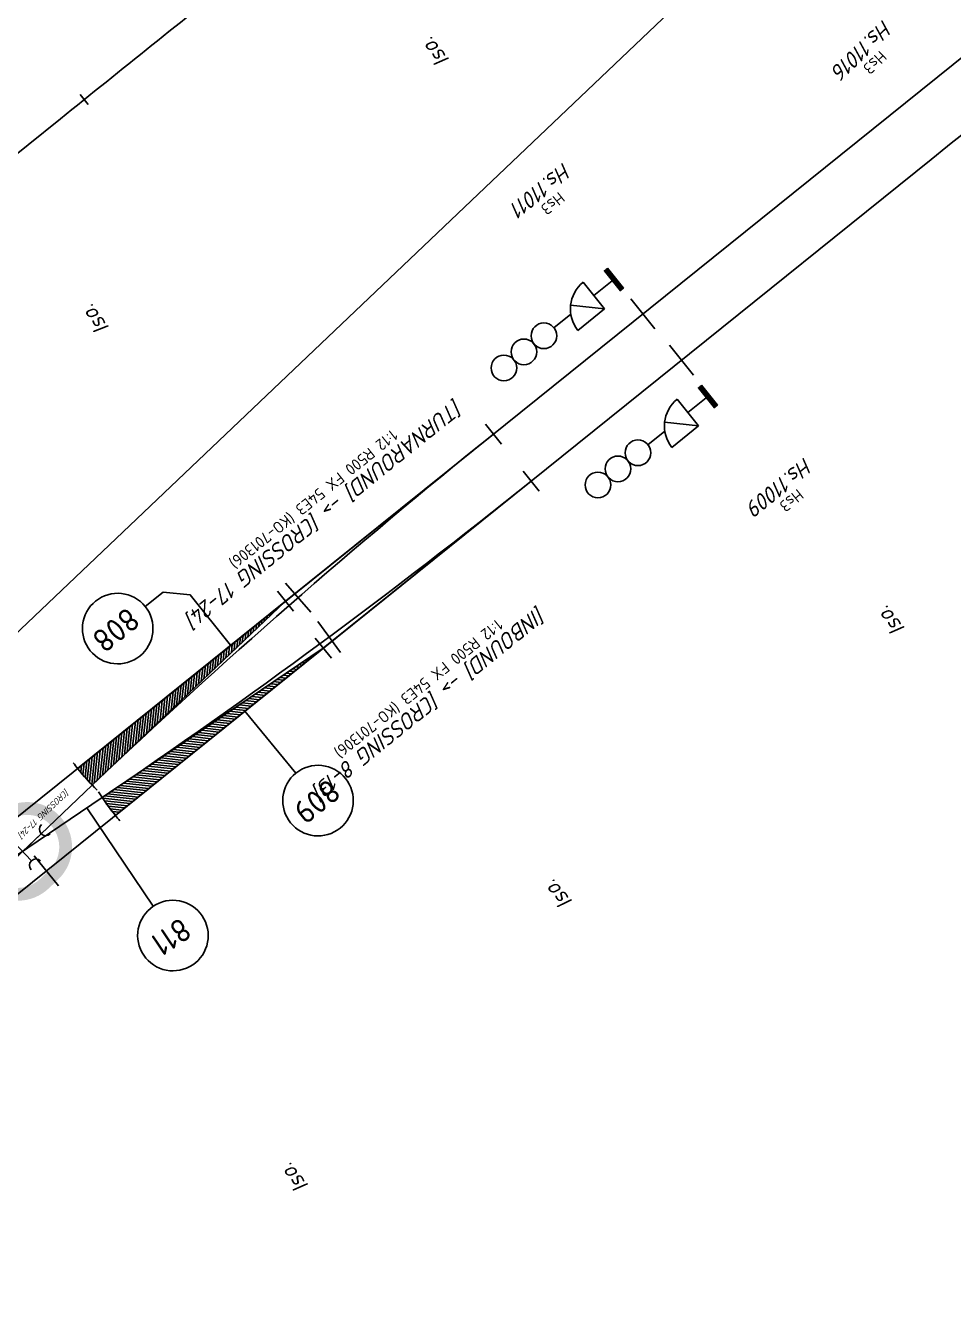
# Model space of a CAD drawing. Header units: metres. Extents: x 304105 to 305280, y 6702571 to 6703615.
# Drawn here: x 304977.8 to 305050.1, y 6703086.5 to 6703185.8 of the extents above; entities that cross this region are included whole.
import ezdxf
from ezdxf.enums import TextEntityAlignment as Align

# ---------------------------------------------------------------- set-up
doc = ezdxf.new("R2010")
doc.units = ezdxf.units.M
doc.layers.add('JBTFE_ANNOTATIONS_MILEAGE', color=2, linetype='Continuous', true_color=0xffff00)
for name, color, linetype in [('JBTOB__INFO', 4, 'Continuous'), ('JBTOB__KO_SPV', 2, 'Continuous'), ('JBTOB__NAVN', 2, 'Continuous'), ('JBTOB__SPV_TYPE', 2, 'Continuous'), ('JBTOB_KO_SPO', 2, 'Continuous'), ('JBTOB_KO_SPV', 2, 'Continuous'), ('JBTSI__INFO', 4, 'Continuous'), ('JBTSI__NAVN', 2, 'Continuous'), ('JBTSI_SA_SIG', 2, 'Continuous'), ('JBTSI_SA_SKJ', 2, 'Continuous'), ('JBTSI_SA_SPF', 2, 'Continuous'), ('RC_SYMBOLFRAMES', 7, 'Continuous'), ('RC_SYMBOLFRAMES_ERROR', 7, 'Continuous')]:
    doc.layers.add(name, color=color, linetype=linetype)
doc.styles.add('ISO', font='iso3098.shx')

# ---------------------------------------------------------------- blocks, each defined once
blk = doc.blocks.new('NO-BN-2D-JBTOB-CONNECTION-SWITCH-12.00-R500-H-54E3-FX-1')
at = {"color": 0, "linetype": 'ByBlock', "lineweight": -2, "transparency": 16777216}
for p, q in [((0, 1), (0, -1)), ((20.797, 1), (20.797, -1)), ((0, 0), (20.797, 0))]:
    blk.add_line(p, q, dxfattribs=at)
at = {"color": 0, "linetype": 'Continuous', "lineweight": -2, "transparency": 16777216}
for p, q in [((31.78, 0), (32.779, 0.998)), ((32.05, 0), (33.072, 1.023)), ((32.319, 0), (33.366, 1.047)), ((32.588, 0), (33.66, 1.072)), ((32.858, 0), (33.954, 1.096)), ((33.127, 0), (34.248, 1.121)), ((33.397, 0), (34.542, 1.145)), ((33.666, 0), (34.836, 1.17)), ((33.935, 0), (35.13, 1.194)), ((34.205, 0), (35.424, 1.219)), ((34.474, 0), (35.718, 1.243)), ((34.744, 0), (36.011, 1.268)), ((35.013, 0), (36.305, 1.292)), ((35.282, 0), (36.599, 1.317)), ((35.552, 0), (36.893, 1.341)), ((35.821, 0), (37.187, 1.366)), ((36.091, 0), (37.481, 1.39)), ((36.36, 0), (37.775, 1.415)), ((36.629, 0), (38.069, 1.439)), ((36.899, 0), (38.363, 1.464)), ((37.168, 0), (38.657, 1.488)), ((37.438, 0), (38.95, 1.513)), ((37.707, 0), (39.244, 1.537)), ((37.976, 0), (39.538, 1.562)), ((38.246, 0), (39.832, 1.586)), ((38.515, 0), (40.126, 1.611)), ((38.785, 0), (40.42, 1.635)), ((39.054, 0), (40.714, 1.66)), ((39.324, 0), (41.008, 1.684)), ((39.593, 0), (41.302, 1.709)), ((39.862, 0), (41.527, 1.665)), ((40.132, 0), (41.546, 1.414)), ((40.401, 0), (41.562, 1.16)), ((21.004, 0), (21.023, 0.019)), ((21.273, 0), (21.316, 0.043)), ((21.543, 0), (21.61, 0.068)), ((21.812, 0), (21.904, 0.092)), ((22.081, 0), (22.198, 0.117)), ((22.351, 0), (22.492, 0.141)), ((22.62, 0), (22.786, 0.166)), ((22.89, 0), (23.08, 0.19)), ((23.159, 0), (23.374, 0.215)), ((23.428, 0), (23.668, 0.239)), ((23.698, 0), (23.962, 0.264)), ((23.967, 0), (24.255, 0.288)), ((24.237, 0), (24.549, 0.313)), ((24.506, 0), (24.843, 0.337)), ((24.776, 0), (25.137, 0.362)), ((25.045, 0), (25.431, 0.386)), ((25.314, 0), (25.725, 0.411)), ((25.584, 0), (26.019, 0.435)), ((25.853, 0), (26.313, 0.46)), ((26.123, 0), (26.607, 0.484)), ((26.392, 0), (26.901, 0.509)), ((26.661, 0), (27.194, 0.533)), ((26.931, 0), (27.488, 0.558)), ((27.2, 0), (27.782, 0.582)), ((27.47, 0), (28.076, 0.607)), ((27.739, 0), (28.37, 0.631)), ((28.008, 0), (28.664, 0.656)), ((28.278, 0), (28.958, 0.68)), ((28.547, 0), (29.252, 0.705)), ((28.817, 0), (29.546, 0.729)), ((29.086, 0), (29.84, 0.754)), ((29.355, 0), (30.133, 0.778)), ((29.625, 0), (30.427, 0.803)), ((29.894, 0), (30.721, 0.827)), ((30.164, 0), (31.015, 0.852)), ((30.433, 0), (31.309, 0.876)), ((30.702, 0), (31.603, 0.9)), ((30.972, 0), (31.897, 0.925)), ((31.241, 0), (32.191, 0.949)), ((31.511, 0), (32.485, 0.974)), ((40.671, 0), (41.574, 0.904)), ((40.94, 0), (41.584, 0.644)), ((41.209, 0), (41.591, 0.381)), ((41.479, 0), (41.594, 0.115))]:
    blk.add_line(p, q, dxfattribs=at)
at = {"color": 0, "linetype": 'ByBlock', "lineweight": -2, "transparency": 16777216, "flags": 128}
for points in [[(20.797, 0), (41.594, 0, 0.020788), (41.522, 1.727)], [(41.594, 0, 0.020788), (41.522, 1.727), (41.522, 1.727, -0.020788), (41.594, 0)]]:
    blk.add_lwpolyline(points, format="xyb", close=True, dxfattribs=at)
at = {"color": 0, "linetype": 'ByBlock', "lineweight": -2, "transparency": 16777216}
for start, end in [(0, 6.26364), (358.5, 0)]:
    blk.add_arc((20.797, 0), 20.797, start, end, dxfattribs=at)
blk = doc.blocks.new('*Z1')
at = {"layer": 'JBTOB__KO_SPV', "color": 0, "linetype": 'ByBlock', "lineweight": -2, "transparency": 16777216}
blk.add_blockref('NO-BN-2D-JBTOB-CONNECTION-SWITCH-12.00-R500-H-54E3-FX-1', (0, 0), dxfattribs=at)
at = {"layer": 'JBTOB__INFO', "color": 0, "linetype": 'ByBlock', "lineweight": -2, "transparency": 16777216, "style": 'ISO'}
blk.add_attdef('OBJEKTINFO', text='', height=0.9, dxfattribs=at).set_placement((20.797, -5.1), align=Align.MIDDLE_CENTER)
at = {"layer": 'JBTOB__NAVN', "color": 0, "linetype": 'ByBlock', "lineweight": -2, "transparency": 16777216, "style": 'ISO', "oblique": 15}
blk.add_attdef('OBJEKTNAVN', text='', height=1.25, dxfattribs=at).set_placement((20.797, -6.5), align=Align.MIDDLE_CENTER)
at = {"layer": 'JBTOB__SPV_TYPE', "color": 0, "linetype": 'ByBlock', "lineweight": -2, "transparency": 16777216, "style": 'ISO'}
blk.add_attdef('BETEGNELSE', text='', height=0.9, dxfattribs=at).set_placement((20.797, -7.9), align=Align.MIDDLE_CENTER)
blk = doc.blocks.new('NO-BN-2D-JBTOB-CONNECTION-SWITCH-12.00-R500-H-54E3-FX-4')
at = {"color": 0, "linetype": 'ByBlock', "lineweight": -2, "transparency": 16777216}
for p, q in [((0, -1), (0, 1)), ((20.797, -1), (20.797, 1)), ((0, 0), (20.797, 0))]:
    blk.add_line(p, q, dxfattribs=at)
at = {"color": 0, "linetype": 'Continuous', "lineweight": -2, "transparency": 16777216}
for p, q in [((21.004, 0), (21.023, -0.019)), ((21.273, 0), (21.316, -0.043)), ((21.543, 0), (21.61, -0.068)), ((21.812, 0), (21.904, -0.092)), ((22.081, 0), (22.198, -0.117)), ((22.351, 0), (22.492, -0.141)), ((22.62, 0), (22.786, -0.166)), ((22.89, 0), (23.08, -0.19)), ((23.159, 0), (23.374, -0.215)), ((23.428, 0), (23.668, -0.239)), ((23.698, 0), (23.962, -0.264)), ((23.967, 0), (24.255, -0.288)), ((24.237, 0), (24.549, -0.313)), ((24.506, 0), (24.843, -0.337)), ((24.776, 0), (25.137, -0.362)), ((25.045, 0), (25.431, -0.386)), ((25.314, 0), (25.725, -0.411)), ((25.584, 0), (26.019, -0.435)), ((25.853, 0), (26.313, -0.46)), ((26.123, 0), (26.607, -0.484)), ((26.392, 0), (26.901, -0.509)), ((26.661, 0), (27.194, -0.533)), ((26.931, 0), (27.488, -0.558)), ((27.2, 0), (27.782, -0.582)), ((27.47, 0), (28.076, -0.607)), ((27.739, 0), (28.37, -0.631)), ((28.008, 0), (28.664, -0.656)), ((28.278, 0), (28.958, -0.68)), ((28.547, 0), (29.252, -0.705)), ((28.817, 0), (29.546, -0.729)), ((29.086, 0), (29.84, -0.754)), ((29.355, 0), (30.133, -0.778)), ((29.625, 0), (30.427, -0.803)), ((29.894, 0), (30.721, -0.827)), ((30.164, 0), (31.015, -0.852)), ((30.433, 0), (31.309, -0.876)), ((30.702, 0), (31.603, -0.9)), ((30.972, 0), (31.897, -0.925)), ((31.241, 0), (32.191, -0.949)), ((31.511, 0), (32.485, -0.974)), ((31.78, 0), (32.779, -0.998)), ((32.05, 0), (33.072, -1.023)), ((32.319, 0), (33.366, -1.047)), ((32.588, 0), (33.66, -1.072)), ((32.858, 0), (33.954, -1.096)), ((33.127, 0), (34.248, -1.121)), ((33.397, 0), (34.542, -1.145)), ((33.666, 0), (34.836, -1.17)), ((33.935, 0), (35.13, -1.194)), ((34.205, 0), (35.424, -1.219)), ((34.474, 0), (35.718, -1.243)), ((34.744, 0), (36.011, -1.268)), ((35.013, 0), (36.305, -1.292)), ((35.282, 0), (36.599, -1.317)), ((35.552, 0), (36.893, -1.341)), ((35.821, 0), (37.187, -1.366)), ((36.091, 0), (37.481, -1.39)), ((36.36, 0), (37.775, -1.415)), ((36.629, 0), (38.069, -1.439)), ((36.899, 0), (38.363, -1.464)), ((37.168, 0), (38.657, -1.488)), ((37.438, 0), (38.95, -1.513)), ((37.707, 0), (39.244, -1.537)), ((37.976, 0), (39.538, -1.562)), ((38.246, 0), (39.832, -1.586)), ((38.515, 0), (40.126, -1.611)), ((38.785, 0), (40.42, -1.635)), ((39.054, 0), (40.714, -1.66)), ((39.324, 0), (41.008, -1.684)), ((39.593, 0), (41.302, -1.709)), ((39.862, 0), (41.527, -1.665)), ((40.132, 0), (41.546, -1.414)), ((40.401, 0), (41.562, -1.16)), ((40.671, 0), (41.574, -0.904)), ((40.94, 0), (41.584, -0.644)), ((41.209, 0), (41.591, -0.381)), ((41.479, 0), (41.594, -0.115))]:
    blk.add_line(p, q, dxfattribs=at)
at = {"color": 0, "linetype": 'ByBlock', "lineweight": -2, "transparency": 16777216, "flags": 128}
for points in [[(20.797, 0), (41.594, 0, -0.020788), (41.522, -1.727)], [(41.594, 0, -0.020788), (41.522, -1.727), (41.522, -1.727, 0.020788), (41.594, 0)]]:
    blk.add_lwpolyline(points, format="xyb", close=True, dxfattribs=at)
at = {"color": 0, "linetype": 'ByBlock', "lineweight": -2, "transparency": 16777216}
for start, end in [(353.73636, 0), (0, 1.5)]:
    blk.add_arc((20.797, 0), 20.797, start, end, dxfattribs=at)
blk = doc.blocks.new('*Z8')
at = {"layer": 'JBTOB__KO_SPV', "color": 0, "linetype": 'ByBlock', "lineweight": -2, "transparency": 16777216}
blk.add_blockref('NO-BN-2D-JBTOB-CONNECTION-SWITCH-12.00-R500-H-54E3-FX-4', (0, 0), dxfattribs=at)
at = {"layer": 'JBTOB__INFO', "color": 0, "linetype": 'ByBlock', "lineweight": -2, "transparency": 16777216, "style": 'ISO'}
blk.add_attdef('OBJEKTINFO', text='', height=0.9, dxfattribs=at).set_placement((0, 9.9), align=Align.MIDDLE_CENTER)
at = {"layer": 'JBTOB__NAVN', "color": 0, "linetype": 'ByBlock', "lineweight": -2, "transparency": 16777216, "style": 'ISO', "oblique": 15}
blk.add_attdef('OBJEKTNAVN', text='', height=1.25, dxfattribs=at).set_placement((0, 8.5), align=Align.MIDDLE_CENTER)
at = {"layer": 'JBTOB__SPV_TYPE', "color": 0, "linetype": 'ByBlock', "lineweight": -2, "transparency": 16777216, "style": 'ISO'}
blk.add_attdef('BETEGNELSE', text='', height=0.9, dxfattribs=at).set_placement((0, 7.1), align=Align.MIDDLE_CENTER)
blk = doc.blocks.new('NO-BN-2D-JBTOB-CONNECTION-CROSSING')
at = {"color": 0, "linetype": 'ByBlock', "lineweight": -2, "transparency": 16777216}
for p, q in [((0, -1), (0, 1)), ((-2, 0), (2, 0))]:
    blk.add_line(p, q, dxfattribs=at)
for centre, start, end in [((0, 1.5), 180, 0), ((-2.5, 0), 270, 90), ((2.5, 0), 90, 270), ((0, -1.5), 0, 180)]:
    blk.add_arc(centre, 0.5, start, end, dxfattribs=at)
blk = doc.blocks.new('*Z10')
at = {"layer": 'RC_SYMBOLFRAMES_ERROR', "color": 1, "linetype": 'Continuous', "true_color": 0xff0000, "transparency": 33554582, "const_width": 1}
blk.add_lwpolyline([(-0.5, 3), (0.5, 3, -0.414214), (3.5, 0), (3.5, 0, -0.414214), (0.5, -3), (-0.5, -3, -0.414214), (-3.5, 0), (-3.5, 0, -0.414214), (-0.5, 3)], format="xyb", close=True, dxfattribs=at)
at = {"layer": 'JBTOB__KO_SPV', "color": 0, "linetype": 'ByBlock', "lineweight": -2, "transparency": 16777216}
blk.add_blockref('NO-BN-2D-JBTOB-CONNECTION-CROSSING', (0, 0), dxfattribs=at)
at = {"layer": 'JBTOB__INFO', "color": 0, "linetype": 'ByBlock', "lineweight": -2, "transparency": 16777216, "style": 'ISO'}
blk.add_attdef('OBJEKTINFO', text='', height=0.9, dxfattribs=at).set_placement((0, 2.4), align=Align.MIDDLE_CENTER)
at = {"layer": 'JBTOB__NAVN', "color": 0, "linetype": 'ByBlock', "lineweight": -2, "transparency": 16777216, "style": 'ISO', "oblique": 15}
blk.add_attdef('OBJEKTNAVN', text='', height=0.5, dxfattribs=at).set_placement((0, 1), align=Align.MIDDLE_CENTER)
blk = doc.blocks.new('NO-BN-2D-JBTSI-TOGDETEKSJON-EN-STREK-ISOLERT-SKJOET')
at = {"color": 0, "linetype": 'ByBlock', "lineweight": -2, "transparency": 16777216}
blk.add_line((0, -2.25), (0, 0.75), dxfattribs=at)
blk = doc.blocks.new('*Z19')
at = {"color": 0, "linetype": 'ByBlock', "lineweight": -2, "transparency": 16777216}
blk.add_blockref('NO-BN-2D-JBTSI-TOGDETEKSJON-EN-STREK-ISOLERT-SKJOET', (0, 0), dxfattribs=at)
at = {"layer": 'JBTSI__INFO', "color": 0, "linetype": 'ByBlock', "lineweight": -2, "transparency": 16777216, "style": 'ISO'}
blk.add_attdef('OBJEKTINFO', text='', height=0.9, rotation=270, dxfattribs=at).set_placement((1.4, 30), align=Align.MIDDLE_CENTER)
at = {"layer": 'JBTSI__NAVN', "color": 0, "linetype": 'ByBlock', "lineweight": -2, "transparency": 16777216, "style": 'ISO', "oblique": 15}
blk.add_attdef('OBJEKTNAVN', text='', height=1.25, rotation=270, dxfattribs=at).set_placement((0, 30), align=Align.MIDDLE_CENTER)
blk = doc.blocks.new('*Z21')
at = {"color": 0, "linetype": 'ByBlock', "lineweight": -2, "transparency": 16777216}
blk.add_blockref('NO-BN-2D-JBTSI-TOGDETEKSJON-EN-STREK-ISOLERT-SKJOET', (0, 0), dxfattribs=at)
at = {"layer": 'JBTSI__INFO', "color": 0, "linetype": 'ByBlock', "lineweight": -2, "transparency": 16777216, "style": 'ISO'}
blk.add_attdef('OBJEKTINFO', text='', height=0.9, rotation=270, dxfattribs=at).set_placement((1.4, 30), align=Align.MIDDLE_CENTER)
at = {"layer": 'JBTSI__NAVN', "color": 0, "linetype": 'ByBlock', "lineweight": -2, "transparency": 16777216, "style": 'ISO', "oblique": 15}
blk.add_attdef('OBJEKTNAVN', text='', height=1.25, rotation=270, dxfattribs=at).set_placement((0, 30), align=Align.MIDDLE_CENTER)
blk = doc.blocks.new('*Z22')
at = {"color": 0, "linetype": 'ByBlock', "lineweight": -2, "transparency": 16777216, "rotation": 179.9999999999839}
blk.add_blockref('NO-BN-2D-JBTSI-TOGDETEKSJON-EN-STREK-ISOLERT-SKJOET', (0, 0), dxfattribs=at)
at = {"layer": 'JBTSI__INFO', "color": 0, "linetype": 'ByBlock', "lineweight": -2, "transparency": 16777216, "style": 'ISO'}
blk.add_attdef('OBJEKTINFO', text='', height=0.9, rotation=270, dxfattribs=at).set_placement((1.4, -30), align=Align.MIDDLE_CENTER)
at = {"layer": 'JBTSI__NAVN', "color": 0, "linetype": 'ByBlock', "lineweight": -2, "transparency": 16777216, "style": 'ISO', "oblique": 15}
blk.add_attdef('OBJEKTNAVN', text='', height=1.25, rotation=270, dxfattribs=at).set_placement((0, -30), align=Align.MIDDLE_CENTER)
blk = doc.blocks.new('*Z23')
at = {"color": 0, "linetype": 'ByBlock', "lineweight": -2, "transparency": 16777216, "rotation": 180.0000000000001}
blk.add_blockref('NO-BN-2D-JBTSI-TOGDETEKSJON-EN-STREK-ISOLERT-SKJOET', (0, 0), dxfattribs=at)
at = {"layer": 'JBTSI__INFO', "color": 0, "linetype": 'ByBlock', "lineweight": -2, "transparency": 16777216, "style": 'ISO'}
blk.add_attdef('OBJEKTINFO', text='', height=0.9, rotation=270, dxfattribs=at).set_placement((1.4, -30), align=Align.MIDDLE_CENTER)
at = {"layer": 'JBTSI__NAVN', "color": 0, "linetype": 'ByBlock', "lineweight": -2, "transparency": 16777216, "style": 'ISO', "oblique": 15}
blk.add_attdef('OBJEKTNAVN', text='', height=1.25, rotation=270, dxfattribs=at).set_placement((0, -30), align=Align.MIDDLE_CENTER)
blk = doc.blocks.new('*Z24')
at = {"color": 0, "linetype": 'ByBlock', "lineweight": -2, "transparency": 16777216}
blk.add_blockref('NO-BN-2D-JBTSI-TOGDETEKSJON-EN-STREK-ISOLERT-SKJOET', (0, 0), dxfattribs=at)
at = {"layer": 'JBTSI__INFO', "color": 0, "linetype": 'ByBlock', "lineweight": -2, "transparency": 16777216, "style": 'ISO'}
blk.add_attdef('OBJEKTINFO', text='', height=0.9, rotation=270, dxfattribs=at).set_placement((1.4, 30), align=Align.MIDDLE_CENTER)
at = {"layer": 'JBTSI__NAVN', "color": 0, "linetype": 'ByBlock', "lineweight": -2, "transparency": 16777216, "style": 'ISO', "oblique": 15}
blk.add_attdef('OBJEKTNAVN', text='', height=1.25, rotation=270, dxfattribs=at).set_placement((0, 30), align=Align.MIDDLE_CENTER)
blk = doc.blocks.new('NO-BN-2D-JBTFE-SECTION-SYMBOL')
at = {"color": 0, "linetype": 'ByBlock', "lineweight": -2, "transparency": 16777216, "style": 'ISO'}
blk.add_attdef('X_001', (-0.604, -0.9), '', height=1.8, dxfattribs=at)
blk = doc.blocks.new('*Z40')
at = {"layer": 'RC_SYMBOLFRAMES', "color": 0, "linetype": 'Continuous', "transparency": 16777216}
blk.add_lwpolyline([(-0.077, 2.75, -0.414214), (2.673, 0), (2.673, 0, -0.414214), (-0.077, -2.75, -0.414214), (-2.827, 0), (-2.827, 0, -0.414214), (-0.077, 2.75)], format="xyb", close=True, dxfattribs=at)
blk.add_lwpolyline([(0, -9), (-0.053, -2.75)], dxfattribs=at)
at = {"color": 0, "linetype": 'ByBlock', "lineweight": -2, "transparency": 16777216}
ref = blk.add_blockref('NO-BN-2D-JBTFE-SECTION-SYMBOL', (0, 0), dxfattribs=at)
ref.add_attrib('X_001', '809', (-1.826, -0.9), dxfattribs={"color": 0, "linetype": 'ByBlock', "lineweight": -2, "transparency": 16777216, "height": 1.8, "style": 'ISO'})
at = {"layer": 'JBTSI__INFO', "color": 0, "linetype": 'ByBlock', "lineweight": -2, "transparency": 16777216, "style": 'ISO'}
blk.add_attdef('OBJEKTINFO', text='', height=0.9, rotation=270, dxfattribs=at).set_placement((1.4, 30), align=Align.MIDDLE_CENTER)
at = {"layer": 'JBTSI__NAVN', "color": 0, "linetype": 'ByBlock', "lineweight": -2, "transparency": 16777216, "style": 'ISO', "oblique": 15}
blk.add_attdef('OBJEKTNAVN', text='', height=1.25, rotation=270, dxfattribs=at).set_placement((0, 30), align=Align.MIDDLE_CENTER)
blk = doc.blocks.new('*Z42')
at = {"layer": 'RC_SYMBOLFRAMES', "color": 0, "linetype": 'Continuous', "transparency": 16777216}
blk.add_lwpolyline([(0, 6), (0, 0.965), (1.5, -0.535), (3.294, -0.535)], dxfattribs=at)
blk.add_lwpolyline([(6.044, 2.215, -0.414214), (8.794, -0.535), (8.794, -0.535, -0.414214), (6.044, -3.285, -0.414214), (3.294, -0.535), (3.294, -0.535, -0.414214), (6.044, 2.215)], format="xyb", close=True, dxfattribs=at)
at = {"color": 0, "linetype": 'ByBlock', "lineweight": -2, "transparency": 16777216}
ref = blk.add_blockref('NO-BN-2D-JBTFE-SECTION-SYMBOL', (6.16, -0.535), dxfattribs=at)
ref.add_attrib('X_001', '808', (4.334, -1.435), dxfattribs={"color": 0, "linetype": 'ByBlock', "lineweight": -2, "transparency": 16777216, "height": 1.8, "style": 'ISO'})
at = {"layer": 'JBTSI__INFO', "color": 0, "linetype": 'ByBlock', "lineweight": -2, "transparency": 16777216, "style": 'ISO'}
blk.add_attdef('OBJEKTINFO', text='', height=0.9, rotation=270, dxfattribs=at).set_placement((1.4, -30), align=Align.MIDDLE_CENTER)
at = {"layer": 'JBTSI__NAVN', "color": 0, "linetype": 'ByBlock', "lineweight": -2, "transparency": 16777216, "style": 'ISO', "oblique": 15}
blk.add_attdef('OBJEKTNAVN', text='', height=1.25, rotation=270, dxfattribs=at).set_placement((0, -30), align=Align.MIDDLE_CENTER)
blk = doc.blocks.new('*Z44')
at = {"layer": 'RC_SYMBOLFRAMES', "color": 0, "linetype": 'Continuous', "transparency": 16777216}
blk.add_lwpolyline([(0, 2.75, -0.414214), (2.75, 0), (2.75, 0, -0.414214), (0, -2.75, -0.414214), (-2.75, 0), (-2.75, 0, -0.414214), (0, 2.75)], format="xyb", close=True, dxfattribs=at)
blk.add_lwpolyline([(0, -12), (0, -2.75)], dxfattribs=at)
at = {"color": 0, "linetype": 'ByBlock', "lineweight": -2, "transparency": 16777216}
ref = blk.add_blockref('NO-BN-2D-JBTFE-SECTION-SYMBOL', (0, 0), dxfattribs=at)
ref.add_attrib('X_001', '811', (-1.35, -0.9), dxfattribs={"color": 0, "linetype": 'ByBlock', "lineweight": -2, "transparency": 16777216, "height": 1.8, "style": 'ISO'})
at = {"layer": 'JBTSI__INFO', "color": 0, "linetype": 'ByBlock', "lineweight": -2, "transparency": 16777216, "style": 'ISO'}
blk.add_attdef('OBJEKTINFO', text='', height=0.9, rotation=270, dxfattribs=at).set_placement((1.4, 30), align=Align.MIDDLE_CENTER)
at = {"layer": 'JBTSI__NAVN', "color": 0, "linetype": 'ByBlock', "lineweight": -2, "transparency": 16777216, "style": 'ISO', "oblique": 15}
blk.add_attdef('OBJEKTNAVN', text='', height=1.25, rotation=270, dxfattribs=at).set_placement((0, 30), align=Align.MIDDLE_CENTER)
blk = doc.blocks.new('*Z55', base_point=(304770.227, 6702976.873))
at = {"color": 0}
blk.add_line((304982.062, 6703180.425), (304982.689, 6703179.645), dxfattribs=at)
blk = doc.blocks.new('NO-BN-2D-JBTSI-SIGNAL-20-HS3-DS')
at = {"color": 0, "linetype": 'ByBlock', "lineweight": -2, "transparency": 16777216}
for p, q in [((0, 6), (0, 4.312)), ((-1.335, 2), (-1.335, 4.67)), ((-1.335, 2), (0.553, 3.888)), ((1.335, 2), (-1.335, 2)), ((0, 2), (0, 0))]:
    blk.add_line(p, q, dxfattribs=at)
at = {"color": 0, "linetype": 'Continuous', "lineweight": -2, "transparency": 16777216}
for p, q in [((-0.713, -0.15), (-1, 0.137)), ((-0.758, -0.15), (-1, 0.092)), ((-0.803, -0.15), (-1, 0.047)), ((-0.848, -0.15), (-1, 0.002)), ((-0.668, -0.15), (-0.968, 0.15)), ((-0.623, -0.15), (-0.923, 0.15)), ((-0.578, -0.15), (-0.878, 0.15)), ((-0.534, -0.15), (-0.834, 0.15)), ((-0.489, -0.15), (-0.789, 0.15)), ((-0.444, -0.15), (-0.744, 0.15)), ((-0.399, -0.15), (-0.699, 0.15)), ((-0.354, -0.15), (-0.654, 0.15)), ((-0.309, -0.15), (-0.609, 0.15)), ((-0.264, -0.15), (-0.564, 0.15)), ((-0.219, -0.15), (-0.519, 0.15)), ((-0.174, -0.15), (-0.474, 0.15)), ((-0.129, -0.15), (-0.429, 0.15)), ((-0.085, -0.15), (-0.385, 0.15)), ((-0.04, -0.15), (-0.34, 0.15)), ((0.005, -0.15), (-0.295, 0.15)), ((0.05, -0.15), (-0.25, 0.15)), ((0.095, -0.15), (-0.205, 0.15)), ((0.14, -0.15), (-0.16, 0.15)), ((0.185, -0.15), (-0.115, 0.15)), ((0.23, -0.15), (-0.07, 0.15)), ((0.275, -0.15), (-0.025, 0.15)), ((0.32, -0.15), (0.02, 0.15)), ((0.365, -0.15), (0.065, 0.15)), ((0.409, -0.15), (0.109, 0.15)), ((0.454, -0.15), (0.154, 0.15)), ((0.499, -0.15), (0.199, 0.15)), ((0.544, -0.15), (0.244, 0.15)), ((0.589, -0.15), (0.289, 0.15)), ((0.634, -0.15), (0.334, 0.15)), ((0.679, -0.15), (0.379, 0.15)), ((0.724, -0.15), (0.424, 0.15)), ((0.769, -0.15), (0.469, 0.15)), ((0.814, -0.15), (0.514, 0.15)), ((0.858, -0.15), (0.558, 0.15)), ((0.903, -0.15), (0.603, 0.15)), ((0.948, -0.15), (0.648, 0.15)), ((0.993, -0.15), (0.693, 0.15)), ((1, -0.112), (0.738, 0.15)), ((1, -0.067), (0.783, 0.15)), ((1, -0.022), (0.828, 0.15)), ((1, 0.023), (0.873, 0.15)), ((1, 0.068), (0.918, 0.15)), ((1, 0.113), (0.963, 0.15)), ((-0.893, -0.15), (-1, -0.043)), ((-0.938, -0.15), (-1, -0.088)), ((-0.983, -0.15), (-1, -0.133))]:
    blk.add_line(p, q, dxfattribs=at)
at = {"color": 0, "linetype": 'ByBlock', "lineweight": -2, "transparency": 16777216}
blk.add_lwpolyline([(1, -0.15), (1, 0.15), (-1, 0.15), (-1, -0.15)], close=True, dxfattribs=at)
for centre in [(0, 11), (0, 9), (0, 7)]:
    blk.add_circle(centre, 1, dxfattribs=at)
blk.add_arc((-1.335, 2), 2.67, 0, 90, dxfattribs=at)
blk = doc.blocks.new('*Z65')
at = {"color": 0, "linetype": 'ByBlock', "lineweight": -2, "transparency": 16777216, "rotation": 270}
blk.add_blockref('NO-BN-2D-JBTSI-SIGNAL-20-HS3-DS', (0, 0), dxfattribs=at)
at = {"layer": 'JBTSI__INFO', "color": 0, "linetype": 'ByBlock', "lineweight": -2, "transparency": 16777216, "style": 'ISO'}
blk.add_attdef('OBJEKTINFO', text='', height=0.9, dxfattribs=at).set_placement((0, 10.4), align=Align.MIDDLE_CENTER)
at = {"layer": 'JBTSI__NAVN', "color": 0, "linetype": 'ByBlock', "lineweight": -2, "transparency": 16777216, "style": 'ISO', "oblique": 15}
blk.add_attdef('OBJEKTNAVN', text='', height=1.25, dxfattribs=at).set_placement((0, 9), align=Align.MIDDLE_CENTER)
blk = doc.blocks.new('*Z66')
at = {"color": 0, "linetype": 'ByBlock', "lineweight": -2, "transparency": 16777216, "rotation": 270}
blk.add_blockref('NO-BN-2D-JBTSI-SIGNAL-20-HS3-DS', (0, 0), dxfattribs=at)
at = {"layer": 'JBTSI__INFO', "color": 0, "linetype": 'ByBlock', "lineweight": -2, "transparency": 16777216, "style": 'ISO'}
blk.add_attdef('OBJEKTINFO', text='', height=0.9, dxfattribs=at).set_placement((0, -7.6), align=Align.MIDDLE_CENTER)
at = {"layer": 'JBTSI__NAVN', "color": 0, "linetype": 'ByBlock', "lineweight": -2, "transparency": 16777216, "style": 'ISO', "oblique": 15}
blk.add_attdef('OBJEKTNAVN', text='', height=1.25, dxfattribs=at).set_placement((0, -9), align=Align.MIDDLE_CENTER)
blk = doc.blocks.new('NO-BN-2D-JBTSI-SIGNAL-20-HS3')
at = {"color": 0, "linetype": 'ByBlock', "lineweight": -2, "transparency": 16777216}
blk.add_line((0, 6), (0, 0), dxfattribs=at)
at = {"color": 0, "linetype": 'Continuous', "lineweight": -2, "transparency": 16777216}
for p, q in [((-0.713, -0.15), (-1, 0.137)), ((-0.758, -0.15), (-1, 0.092)), ((-0.803, -0.15), (-1, 0.047)), ((-0.848, -0.15), (-1, 0.002)), ((-0.668, -0.15), (-0.968, 0.15)), ((-0.623, -0.15), (-0.923, 0.15)), ((-0.578, -0.15), (-0.878, 0.15)), ((-0.534, -0.15), (-0.834, 0.15)), ((-0.489, -0.15), (-0.789, 0.15)), ((-0.444, -0.15), (-0.744, 0.15)), ((-0.399, -0.15), (-0.699, 0.15)), ((-0.354, -0.15), (-0.654, 0.15)), ((-0.309, -0.15), (-0.609, 0.15)), ((-0.264, -0.15), (-0.564, 0.15)), ((-0.219, -0.15), (-0.519, 0.15)), ((-0.174, -0.15), (-0.474, 0.15)), ((-0.129, -0.15), (-0.429, 0.15)), ((-0.085, -0.15), (-0.385, 0.15)), ((-0.04, -0.15), (-0.34, 0.15)), ((0.005, -0.15), (-0.295, 0.15)), ((0.05, -0.15), (-0.25, 0.15)), ((0.095, -0.15), (-0.205, 0.15)), ((0.14, -0.15), (-0.16, 0.15)), ((0.185, -0.15), (-0.115, 0.15)), ((0.23, -0.15), (-0.07, 0.15)), ((0.275, -0.15), (-0.025, 0.15)), ((0.32, -0.15), (0.02, 0.15)), ((0.365, -0.15), (0.065, 0.15)), ((0.409, -0.15), (0.109, 0.15)), ((0.454, -0.15), (0.154, 0.15)), ((0.499, -0.15), (0.199, 0.15)), ((0.544, -0.15), (0.244, 0.15)), ((0.589, -0.15), (0.289, 0.15)), ((0.634, -0.15), (0.334, 0.15)), ((0.679, -0.15), (0.379, 0.15)), ((0.724, -0.15), (0.424, 0.15)), ((0.769, -0.15), (0.469, 0.15)), ((0.814, -0.15), (0.514, 0.15)), ((0.858, -0.15), (0.558, 0.15)), ((0.903, -0.15), (0.603, 0.15)), ((0.948, -0.15), (0.648, 0.15)), ((0.993, -0.15), (0.693, 0.15)), ((1, -0.112), (0.738, 0.15)), ((1, -0.067), (0.783, 0.15)), ((1, -0.022), (0.828, 0.15)), ((1, 0.023), (0.873, 0.15)), ((1, 0.068), (0.918, 0.15)), ((1, 0.113), (0.963, 0.15)), ((-0.893, -0.15), (-1, -0.043)), ((-0.938, -0.15), (-1, -0.088)), ((-0.983, -0.15), (-1, -0.133))]:
    blk.add_line(p, q, dxfattribs=at)
at = {"color": 0, "linetype": 'ByBlock', "lineweight": -2, "transparency": 16777216}
blk.add_lwpolyline([(1, -0.15), (1, 0.15), (-1, 0.15), (-1, -0.15)], close=True, dxfattribs=at)
for centre in [(0, 11), (0, 9), (0, 7)]:
    blk.add_circle(centre, 1, dxfattribs=at)
blk = doc.blocks.new('*Z77')
at = {"color": 0, "linetype": 'ByBlock', "lineweight": -2, "transparency": 16777216, "rotation": 90}
blk.add_blockref('NO-BN-2D-JBTSI-SIGNAL-20-HS3', (0, 0), dxfattribs=at)
at = {"layer": 'JBTSI__INFO', "color": 0, "linetype": 'ByBlock', "lineweight": -2, "transparency": 16777216, "style": 'ISO'}
blk.add_attdef('OBJEKTINFO', text='', height=0.9, dxfattribs=at).set_placement((0, 10.4), align=Align.MIDDLE_CENTER)
at = {"layer": 'JBTSI__NAVN', "color": 0, "linetype": 'ByBlock', "lineweight": -2, "transparency": 16777216, "style": 'ISO', "oblique": 15}
blk.add_attdef('OBJEKTNAVN', text='', height=1.25, dxfattribs=at).set_placement((0, 9), align=Align.MIDDLE_CENTER)

msp = doc.modelspace()

# ---------------------------------------------------------------- linework, layer by layer
at = {"layer": 'JBTOB_KO_SPO', "flags": 128}
for points in [[(305268.459, 6703344.349), (305186.288, 6703305.875, 0.000173), (305178.239, 6703302.104, 0.000519), (305170.195, 6703298.322, 0.000865), (305162.161, 6703294.518, 0.00121), (305154.144, 6703290.68, 0.001556), (305146.147, 6703286.798, 0.001902), (305138.178, 6703282.861, 0.002248), (305130.242, 6703278.857, 0.002594), (305122.344, 6703274.777, 0.002939), (305114.493, 6703270.61, 0.034623), (305030.98, 6703217.886, 0.002973), (305023.638, 6703212.438, 0.002515), (305016.357, 6703206.909, 0.002058), (305009.126, 6703201.313, 0.001601), (305001.936, 6703195.665, 0.001143), (304994.778, 6703189.978, 0.000686), (304987.64, 6703184.264, 0.000229), (304980.513, 6703178.537), (304267.882, 6702605.585)], [(305239.319, 6703330.705, 0.020788), (305202.447, 6703311.534), (305158.21, 6703286.144, 0.000469), (305151.707, 6703282.407, 0.001406), (305145.219, 6703278.645, 0.002344), (305138.759, 6703274.835, 0.003281), (305132.342, 6703270.952, 0.044849), (305060.577, 6703217.444, 0.003281), (305055.024, 6703212.402, 0.002344), (305049.528, 6703207.298, 0.001406), (305044.071, 6703202.154, 0.000469), (305038.633, 6703196.988), (304894.354, 6703059.772, -0.020788), (304863.075, 6703032.408)], [(305279.993, 6703319.715), (305279.586, 6703319.524, 0.000161), (305271.662, 6703315.812, 0.000483), (305263.743, 6703312.09, 0.000804), (305255.834, 6703308.348, 0.001126), (305247.939, 6703304.575, 0.001448), (305240.064, 6703300.761, 0.001769), (305232.214, 6703296.897, 0.002091), (305224.393, 6703292.972, 0.002413), (305216.608, 6703288.977, 0.039252), (305103.537, 6703218.475, 0.002413), (305096.523, 6703213.243, 0.002091), (305089.557, 6703207.948, 0.001769), (305082.632, 6703202.599, 0.001448), (305075.742, 6703197.206, 0.001126), (305068.879, 6703191.778, 0.000804), (305062.038, 6703186.323, 0.000483), (305055.21, 6703180.851, 0.000161), (305048.39, 6703175.369), (304296.079, 6702570.514)], [(305090.052, 6703214.896), (304775.668, 6702962.132, -0.000139), (304768.987, 6702956.763, -0.000417), (304762.3, 6702951.401, -0.000696), (304755.601, 6702946.054, -0.000974), (304748.884, 6702940.729, -0.001252), (304742.143, 6702935.434, -0.001531), (304735.373, 6702930.177, -0.001809), (304728.569, 6702924.965, -0.013789), (304679.281, 6702889.605, -0.001809)], [(305014.273, 6703153.97, 0.020786), (304982.995, 6703126.607), (304972.127, 6703116.27, -0.02079), (304940.849, 6703088.907)], [(305017.217, 6703150.307, -0.020791), (304983.77, 6703125.632), (304971.354, 6703117.246, 0.020792), (304937.905, 6703092.57)]]:
    msp.add_lwpolyline(points, format="xyb", dxfattribs=at)

# ---------------------------------------------------------------- block references
at = {"layer": 'JBTFE_ANNOTATIONS_MILEAGE'}
msp.add_blockref('*Z55', (304770.227, 6702976.873), dxfattribs=at)
at = {"layer": 'JBTOB_KO_SPV'}
ref = msp.add_blockref('*Z1', (305014.273, 6703153.969, 10.676), dxfattribs=dict(at, rotation=218.7991581136151))
ref.add_attrib('OBJEKTNAVN', '[TURNAROUND] -> [CROSSING 17-24]', dxfattribs={"layer": 'JBTOB__NAVN', "color": 0, "linetype": 'ByBlock', "lineweight": -2, "transparency": 16777216, "height": 1.25, "rotation": 218.79916, "style": 'ISO', "oblique": 15}).set_placement((305001.108, 6703147.808, 10.676), align=Align.MIDDLE_CENTER)
ref.add_attrib('BETEGNELSE', '1:12 R500 FX 54E3 (KO-701306)', dxfattribs={"layer": 'JBTOB__SPV_TYPE', "color": 0, "linetype": 'ByBlock', "lineweight": -2, "transparency": 16777216, "height": 0.9, "rotation": 218.79916, "style": 'ISO'}).set_placement((305000.231, 6703148.899, 10.676), align=Align.MIDDLE_CENTER)
ref = msp.add_blockref('*Z8', (305017.218, 6703150.306, 10.643), dxfattribs=dict(at, rotation=218.7991578935339))
ref.add_attrib('OBJEKTNAVN', '[INBOUND] -> [CROSSING 8-13]', dxfattribs={"layer": 'JBTOB__NAVN', "color": 0, "linetype": 'ByBlock', "lineweight": -2, "transparency": 16777216, "height": 1.25, "rotation": 218.79916, "style": 'ISO', "oblique": 15}).set_placement((305009.306, 6703133.039, 10.643), align=Align.MIDDLE_CENTER)
ref.add_attrib('BETEGNELSE', '1:12 R500 FX 54E3 (KO-701306)', dxfattribs={"layer": 'JBTOB__SPV_TYPE', "color": 0, "linetype": 'ByBlock', "lineweight": -2, "transparency": 16777216, "height": 0.9, "rotation": 218.79916, "style": 'ISO'}).set_placement((305008.429, 6703134.13, 10.643), align=Align.MIDDLE_CENTER)
ref = msp.add_blockref('*Z10', (304977.561, 6703121.438, 11.09), dxfattribs=dict(at, rotation=223.5633827883964))
ref.add_attrib('OBJEKTNAVN', '[CROSSING 17-24] -X- [CROSSING 8-13]', dxfattribs={"layer": 'JBTOB__NAVN', "color": 0, "linetype": 'ByBlock', "lineweight": -2, "transparency": 16777216, "height": 0.5, "rotation": 223.56338, "style": 'ISO', "oblique": 15}).set_placement((304976.872, 6703122.163, 11.09), align=Align.MIDDLE_CENTER)
at = {"layer": 'JBTSI_SA_SIG'}
ref = msp.add_blockref('*Z77', (305036.841, 6703190.454, 9.81), dxfattribs=dict(at, rotation=223.5627981593002))
ref.add_attrib('OBJEKTNAVN', 'Hs.11016', dxfattribs={"layer": 'JBTSI__NAVN', "color": 0, "linetype": 'ByBlock', "lineweight": -2, "transparency": 16777216, "height": 1.25, "rotation": 223.5628, "style": 'ISO', "oblique": 15}).set_placement((305043.043, 6703183.932, 9.81), align=Align.MIDDLE_CENTER)
ref.add_attrib('OBJEKTINFO', 'Hs3', dxfattribs={"layer": 'JBTSI__INFO', "color": 0, "linetype": 'ByBlock', "lineweight": -2, "transparency": 16777216, "height": 0.9, "rotation": 223.5628, "style": 'ISO'}).set_placement((305044.008, 6703182.918, 9.81), align=Align.MIDDLE_CENTER)
ref = msp.add_blockref('*Z66', (305023.662, 6703166.01, 10.546), dxfattribs=dict(at, rotation=218.7991581136152))
ref.add_attrib('OBJEKTNAVN', 'Hs.11011', dxfattribs={"layer": 'JBTSI__NAVN', "color": 0, "linetype": 'ByBlock', "lineweight": -2, "transparency": 16777216, "height": 1.25, "rotation": 218.79916, "style": 'ISO', "oblique": 15}).set_placement((305018.023, 6703173.024, 10.546), align=Align.MIDDLE_CENTER)
ref.add_attrib('OBJEKTINFO', 'Hs3', dxfattribs={"layer": 'JBTSI__INFO', "color": 0, "linetype": 'ByBlock', "lineweight": -2, "transparency": 16777216, "height": 0.9, "rotation": 218.79916, "style": 'ISO'}).set_placement((305018.9, 6703171.933, 10.546), align=Align.MIDDLE_CENTER)
ref = msp.add_blockref('*Z65', (305030.993, 6703156.891, 10.512), dxfattribs=dict(at, rotation=218.799157893534))
ref.add_attrib('OBJEKTNAVN', 'Hs.11009', dxfattribs={"layer": 'JBTSI__NAVN', "color": 0, "linetype": 'ByBlock', "lineweight": -2, "transparency": 16777216, "height": 1.25, "rotation": 218.79916, "style": 'ISO', "oblique": 15}).set_placement((305036.632, 6703149.877, 10.512), align=Align.MIDDLE_CENTER)
ref.add_attrib('OBJEKTINFO', 'Hs3', dxfattribs={"layer": 'JBTSI__INFO', "color": 0, "linetype": 'ByBlock', "lineweight": -2, "transparency": 16777216, "height": 0.9, "rotation": 218.79916, "style": 'ISO'}).set_placement((305037.51, 6703148.786, 10.512), align=Align.MIDDLE_CENTER)
at = {"layer": 'JBTSI_SA_SKJ'}
ref = msp.add_blockref('*Z23', (305028.464, 6703160.312, 10.51), dxfattribs=dict(at, rotation=218.7991578935339))
ref.add_attrib('OBJEKTNAVN', 'Iso.', dxfattribs={"layer": 'JBTSI__NAVN', "color": 0, "linetype": 'ByBlock', "lineweight": -2, "transparency": 16777216, "height": 1.25, "rotation": 128.79916, "style": 'ISO', "oblique": 15}).set_placement((305009.667, 6703183.692, 10.51), align=Align.MIDDLE_CENTER)
ref = msp.add_blockref('*Z22', (305001.02, 6703138.754, 10.818), dxfattribs=dict(at, rotation=216.5188463373852))
ref.add_attrib('OBJEKTNAVN', 'Iso.', dxfattribs={"layer": 'JBTSI__NAVN', "color": 0, "linetype": 'ByBlock', "lineweight": -2, "transparency": 16777216, "height": 1.25, "rotation": 126.51885, "style": 'ISO', "oblique": 15}).set_placement((304983.167, 6703162.863, 10.818), align=Align.MIDDLE_CENTER)
ref = msp.add_blockref('*Z24', (305026.389, 6703162.749, 10.545), dxfattribs=dict(at, rotation=218.7991581136151))
ref.add_attrib('OBJEKTNAVN', 'Iso.', dxfattribs={"layer": 'JBTSI__NAVN', "color": 0, "linetype": 'ByBlock', "lineweight": -2, "transparency": 16777216, "height": 1.25, "rotation": 128.79916, "style": 'ISO', "oblique": 15}).set_placement((305045.187, 6703139.369, 10.545), align=Align.MIDDLE_CENTER)
ref = msp.add_blockref('*Z21', (304999.536, 6703140.654, 10.851), dxfattribs=dict(at, rotation=221.0754854427094))
ref.add_attrib('OBJEKTNAVN', 'Iso.', dxfattribs={"layer": 'JBTSI__NAVN', "color": 0, "linetype": 'ByBlock', "lineweight": -2, "transparency": 16777216, "height": 1.25, "rotation": 131.07549, "style": 'ISO', "oblique": 15}).set_placement((305019.248, 6703118.039, 10.851), align=Align.MIDDLE_CENTER)
ref = msp.add_blockref('*Z19', (304979.885, 6703119.33, 11.069), dxfattribs=dict(at, rotation=218.7991578935339))
ref.add_attrib('OBJEKTNAVN', 'Iso.', dxfattribs={"layer": 'JBTSI__NAVN', "color": 0, "linetype": 'ByBlock', "lineweight": -2, "transparency": 16777216, "height": 1.25, "rotation": 128.79916, "style": 'ISO', "oblique": 15}).set_placement((304998.683, 6703095.949, 11.069), align=Align.MIDDLE_CENTER)
at = {"layer": 'JBTSI_SA_SPF'}
for name, p, rotation in [('*Z42', (304990.028, 6703142.176, 10.908), 218.7991581136151), ('*Z40', (305000.539, 6703125.349, 10.895), 218.7991578935339), ('*Z44', (304989.287, 6703114.878, 11.022), 214.0346611323627)]:
    msp.add_blockref(name, p, dxfattribs=dict(at, rotation=rotation))

doc.saveas('drawing.dxf')
